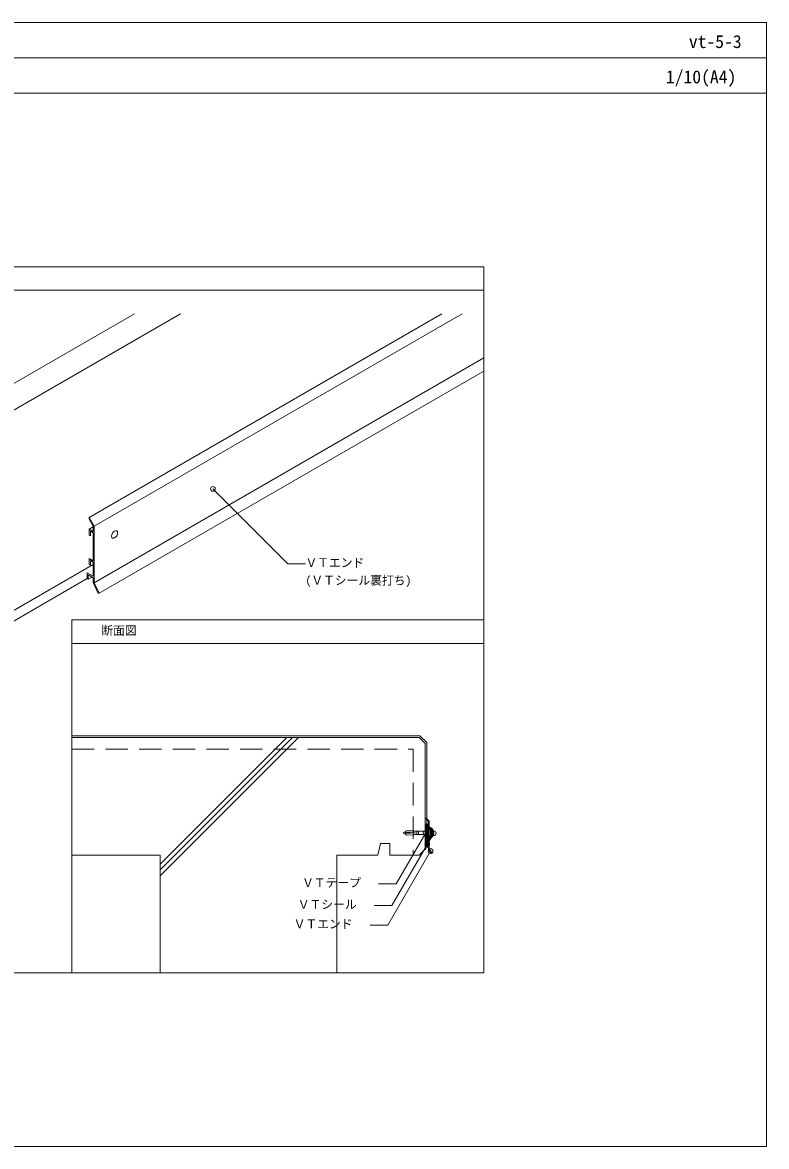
# Model space of a CAD drawing. Units: millimetres, scale not verified. Extents: x -1380 to 1380, y -955 to 955.
# Drawn here: x 116 to 1380, y -955 to 955 of the extents above; entities that cross this region are included whole.
import ezdxf
from ezdxf.enums import TextEntityAlignment as Align

# ---------------------------------------------------------------- set-up
doc = ezdxf.new("R2010")
doc.units = ezdxf.units.MM
doc.header["$LTSCALE"] = 3
doc.linetypes.add('USER1', pattern=[19.05, 12.7, -6.35])
for name, color, linetype, lineweight in [('0-0_0', 7, 'Continuous', 18), ('0-1_WAKU', 7, 'Continuous', 18), ('0-2_KUTAI', 3, 'Continuous', 18), ('0-3_BOUSUI', 1, 'Continuous', 18), ('0-4_MOJI', 7, 'Continuous', 18), ('0-5_HATCH', 9, 'Continuous', 18), ('0-7_KANAMONO_SCREW', 4, 'Continuous', 18), ('0-8_KANAMONO', 4, 'Continuous', 18)]:
    doc.layers.add(name, color=color, linetype=linetype, lineweight=lineweight)
doc.styles.add('ＭＳ ゴシック', font='')
doc.styles.get('ＭＳ ゴシック').set_extended_font_data('MS Gothic')

msp = doc.modelspace()

# ---------------------------------------------------------------- linework, layer by layer
at = {"layer": '0-0_0'}
for p, q in [((-1380, 895), (1380, 895)), ((-900, 500), (900, 500)), ((200, -100), (900, -100))]:
    msp.add_line(p, q, dxfattribs=at)
msp.add_lwpolyline([(-900, -660), (900, -660), (900, 540), (-900, 540)], close=True, dxfattribs=at)
at = {"layer": '0-1_WAKU'}
msp.add_line((200, -100), (200, -60), dxfattribs=at)
for points in [[(1380, 835), (-1380, 835), (-1380, 955), (1380, 955)], [(-1380, -955), (1380, -955), (1380, 955), (-1380, 955)], [(200, -60), (900, -60), (900, -660), (200, -660)]]:
    msp.add_lwpolyline(points, close=True, dxfattribs=at)
at = {"layer": '0-2_KUTAI'}
msp.add_line((-466.987, -390), (225.833, 10), dxfattribs=at)
for points in [[(650, -660), (650, -460), (720, -460), (724, -440), (740, -440), (740, -460), (790, -460), (800, -450), (800, -270), (790, -260), (200, -260)], [(200, -460), (350, -460), (350, -660)]]:
    msp.add_lwpolyline(points, dxfattribs=at)
at = {"layer": '0-2_KUTAI', "linetype": 'USER1'}
msp.add_lwpolyline([(200, -280), (780, -280), (780, -460)], dxfattribs=at)
at = {"layer": '0-3_BOUSUI'}
for p, q in [((-133.938, 205.704), (306.515, 460)), ((-115.381, 171.312), (384.64, 460)), ((-113.649, -168), (236.225, 34)), ((803, -399.414), (803, -407)), ((803, -411.847), (803, -432))]:
    msp.add_line(p, q, dxfattribs=at)
for points in [[(200, -257), (791.243, -257), (803, -268.757), (803, -398)], [(200, -260), (790, -260), (800, -270), (800, -437)], [(803, -436.847), (803, -437), (801, -437)]]:
    msp.add_lwpolyline(points, dxfattribs=at)
msp.add_lwpolyline([(800, -407), (801, -407), (801, -437), (800, -437)], close=True, dxfattribs=at)
msp.add_arc((804.362, -422), 10.338, 284.78252, 75.21748, dxfattribs=at)
at = {"layer": '0-4_MOJI'}
for p, q in [((814.685, -422.557), (743.721, -545.47)), ((801, -422), (751, -508.603)), ((809.218, -453.105), (736.718, -578.679)), ((751, -508.603), (721, -508.603)), ((743.721, -545.47), (713.721, -545.47)), ((736.718, -578.679), (706.718, -578.679))]:
    msp.add_line(p, q, dxfattribs=at)
msp.add_lwpolyline([(439.491, 162.533), (566.77, 35.254), (596.77, 35.254)], dxfattribs=at)
for centre in [(439.491, 162.533), (800.994, -421.99), (814.679, -422.547), (803.715, -441.537), (809.212, -453.096)]:
    msp.add_circle(centre, 4, dxfattribs=at)
at = {"layer": '0-5_HATCH'}
for p, q in [((350, -475), (565, -260)), ((350, -485), (575, -260)), ((350, -495), (585, -260)), ((803, -412.709), (806, -409.709)), ((803, -414.954), (806, -411.954)), ((806, -416.508), (803, -413.508)), ((803, -417.199), (806, -414.199)), ((806, -418.753), (803, -415.753)), ((803, -419.444), (806, -416.444)), ((806, -420.998), (803, -417.998)), ((803, -421.689), (806, -418.689)), ((806, -414.263), (803.197, -411.46)), ((803.2, -408.019), (803.219, -408)), ((803.2, -410.264), (805.464, -408)), ((806, -412.017), (803.2, -409.217)), ((806, -409.772), (804.228, -408)), ((807, -414.241), (808.648, -412.593)), ((807, -416.486), (810.091, -413.395)), ((814.696, -421.73), (807, -414.034)), ((807.221, -416.5), (807, -416.279)), ((814.274, -419.062), (807.3, -412.089)), ((809, -416.731), (811.349, -414.381)), ((809.621, -418.355), (812.434, -415.542)), ((809.75, -420.471), (813.342, -416.879)), ((809.75, -422.716), (814.056, -418.409)), ((814.539, -423.818), (809.75, -419.029)), ((809.75, -424.961), (814.537, -420.174)), ((800, -440.404), (806, -434.404)), ((800, -442.649), (806, -436.649)), ((800, -438.159), (801.159, -437)), ((806, -443.448), (800, -437.448)), ((800, -444.895), (806, -438.895)), ((806, -441.203), (801.797, -437)), ((806, -423.243), (803, -420.243)), ((803, -423.934), (806, -420.934)), ((806, -425.488), (803, -422.488)), ((803, -426.179), (806, -423.179)), ((806, -427.733), (803, -424.733)), ((803, -428.424), (806, -425.424)), ((806, -429.978), (803, -426.978)), ((803, -430.669), (806, -427.669)), ((805.777, -432), (803, -429.223)), ((803.532, -432), (803, -431.468)), ((803.2, -434.959), (805.159, -433)), ((806, -436.713), (803.2, -433.913)), ((806, -438.958), (803.2, -436.158)), ((803.914, -432), (806, -429.914)), ((806, -434.468), (804.532, -433)), ((807, -429.956), (814.697, -422.259)), ((807, -427.711), (807.211, -427.5)), ((810.097, -430.601), (807, -427.504)), ((808.655, -431.404), (807, -429.749)), ((807.001, -431.995), (807, -431.994)), ((807.285, -431.916), (814.278, -424.923)), ((811.355, -429.614), (809.241, -427.5)), ((812.439, -428.453), (809.623, -425.636)), ((814.059, -425.583), (809.75, -421.274)), ((813.346, -427.115), (809.75, -423.519)), ((805.307, -445), (800, -439.693)), ((803.061, -445), (800, -441.939)), ((800.816, -445), (800, -444.184)), ((802.14, -445), (806, -441.14)), ((804.385, -445), (806, -443.385))]:
    msp.add_line(p, q, dxfattribs=at)
at = {"layer": '0-7_KANAMONO_SCREW'}
for p, q in [((767, -420.087), (763.496, -421.538)), ((767, -419), (768.378, -418.311)), ((767, -421), (767, -419)), ((780.503, -418.846), (768.378, -418.311)), ((780.492, -419.096), (780.503, -418.846)), ((783.989, -419.25), (780.492, -419.096)), ((780.742, -419.107), (780.753, -418.857)), ((783.75, -418.989), (780.753, -418.857)), ((783.739, -419.239), (783.75, -418.989)), ((783.989, -419.25), (784, -419)), ((806, -419), (784, -419)), ((786, -419), (786, -425)), ((789, -419), (789, -425)), ((807, -416.5), (807, -418)), ((807, -416.5), (809, -416.5)), ((807, -418), (807, -426)), ((809, -416.5), (809, -427.5)), ((809.5, -417.75), (809, -417.75)), ((809.5, -417.75), (809.75, -419)), ((809.75, -425), (809.75, -419)), ((767, -423.913), (763.496, -422.462)), ((766.283, -420.384), (767, -423.251)), ((784, -421.75), (767, -421)), ((784, -422.25), (767, -423)), ((767, -423), (767, -425)), ((767, -425), (768.378, -425.689)), ((767.948, -421.042), (768.421, -422.937)), ((780.503, -425.154), (768.378, -425.689)), ((769.464, -421.109), (769.905, -422.872)), ((770.981, -421.176), (771.389, -422.806)), ((772.498, -421.243), (772.872, -422.741)), ((774.014, -421.309), (774.356, -422.675)), ((775.531, -421.376), (775.84, -422.61)), ((777.048, -421.443), (777.323, -422.545)), ((778.565, -421.51), (778.807, -422.479)), ((780.081, -421.577), (780.291, -422.414)), ((783.989, -424.75), (780.492, -424.905)), ((780.492, -424.905), (780.503, -425.154)), ((780.742, -424.894), (780.753, -425.143)), ((783.75, -425.011), (780.753, -425.143)), ((781.598, -421.644), (781.774, -422.348)), ((783.115, -421.711), (783.258, -422.283)), ((783.739, -424.761), (783.75, -425.011)), ((783.989, -424.75), (784, -425)), ((784, -421.75), (784, -422.25)), ((806, -425), (784, -425)), ((807, -426), (807, -427.5)), ((809, -427.5), (807, -427.5)), ((809, -426.25), (809.5, -426.25))]:
    msp.add_line(p, q, dxfattribs=at)
msp.add_lwpolyline([(809.75, -425), (809.5, -426.25), (809.5, -417.75)], dxfattribs=at)
for centre, radius, start, end in [((806, -418), 1, 270, 0), ((763.687, -422), 0.5, 112.5, 247.5), ((806, -426), 1, 0, 90)]:
    msp.add_arc(centre, radius, start, end, dxfattribs=at)
at = {"layer": '0-8_KANAMONO'}
for p, q in [((229.297, 114), (828.587, 460)), ((237.957, 99), (863.228, 460)), ((237.957, 3), (900, 385.23)), ((246.144, -14.962), (900, 362.542)), ((229.297, 94), (236.225, 98)), ((227.911, 8.8), (234.493, 12.6)), ((802.341, -397.341), (806.941, -401.941)), ((802, -411.4), (802, -407.5)), ((802, -436.4), (802, -432.5)), ((800, -449.4), (800, -445.5)), ((810.622, -456.792), (809.141, -454.718))]:
    msp.add_line(p, q, dxfattribs=at)
msp.add_lwpolyline([(236.225, 99.172), (236.225, 90), (229.297, 94), (229.297, 84), (231.376, 82.8), (231.376, 90.8), (236.225, 88), (236.225, 40), (229.297, 44), (229.297, 34), (231.376, 32.8), (231.376, 40.8), (236.225, 38), (236.225, 14), (225.833, 20), (225.833, 10), (227.911, 8.8), (227.911, 16.4), (236.225, 11.6), (236.225, 3.359), (244.735, -15.311), (246.144, -14.962), (237.957, 3), (237.957, 99), (229.297, 114), (229.297, 111.172)], close=True, dxfattribs=at)
for points in [[(805.824, -402.239), (802, -398.414), (802, -397.483)], [(805.8, -407), (802.5, -407), (806, -407), (806, -402.663)], [(802.5, -432), (806, -432), (806, -408), (803.2, -408), (803.2, -411.4)], [(807, -402.083), (807, -421.7), (806.7, -422), (807, -422.3), (807, -450), (811.436, -456.211)], [(800.5, -445), (806, -445), (806, -433), (803.2, -433), (803.2, -436.4)], [(808.311, -453.556), (806, -450.32), (806, -446.2), (801.2, -446.2), (801.2, -449.4)]]:
    msp.add_lwpolyline(points, dxfattribs=at)
for centre, radius, start, end in [((802.2, -397.483), 0.2, 45, 180), ((802.5, -407.5), 0.5, 90, 180), ((802.6, -411.4), 0.6, 180, 0), ((805.4, -402.663), 0.6, 0, 45), ((806.8, -402.083), 0.2, 360, 45), ((802.5, -432.5), 0.5, 90, 180), ((802.6, -436.4), 0.6, 180, 0), ((800.5, -445.5), 0.5, 90, 180), ((800.6, -449.4), 0.6, 180, 0), ((808.157, -454.544), 1, 349.96468, 81.11067), ((811.029, -456.501), 0.5, 215.53768, 35.53768)]:
    msp.add_arc(centre, radius, start, end, dxfattribs=at)
msp.add_ellipse((272.598, 85), major_axis=(3.552, 6.152), ratio=0.57735, dxfattribs=at)

# ---------------------------------------------------------------- texts
at = {"layer": '0-1_WAKU', "style": 'ＭＳ ゴシック'}
for s, p in [('vt-5-3', (1248.046, 905)), ('1/10(A4)', (1209.061, 845))]:
    msp.add_text(s, height=21.99, dxfattribs=at).set_placement(p, align=Align.BOTTOM_LEFT)
at = {"layer": '0-4_MOJI', "style": 'ＭＳ ゴシック'}
for s, p in [('ＶＴエンド', (596.77, 25.254)), ('(ＶＴシール裏打ち)', (596.77, -4.746)), ('断面図', (250, -90)), ('ＶＴテープ', (591.051, -518.603)), ('ＶＴシール', (583.772, -555.47)), ('ＶＴエンド', (576.769, -588.679))]:
    msp.add_text(s, height=14.66, dxfattribs=at).set_placement(p, align=Align.BOTTOM_LEFT)

doc.saveas('drawing.dxf')
